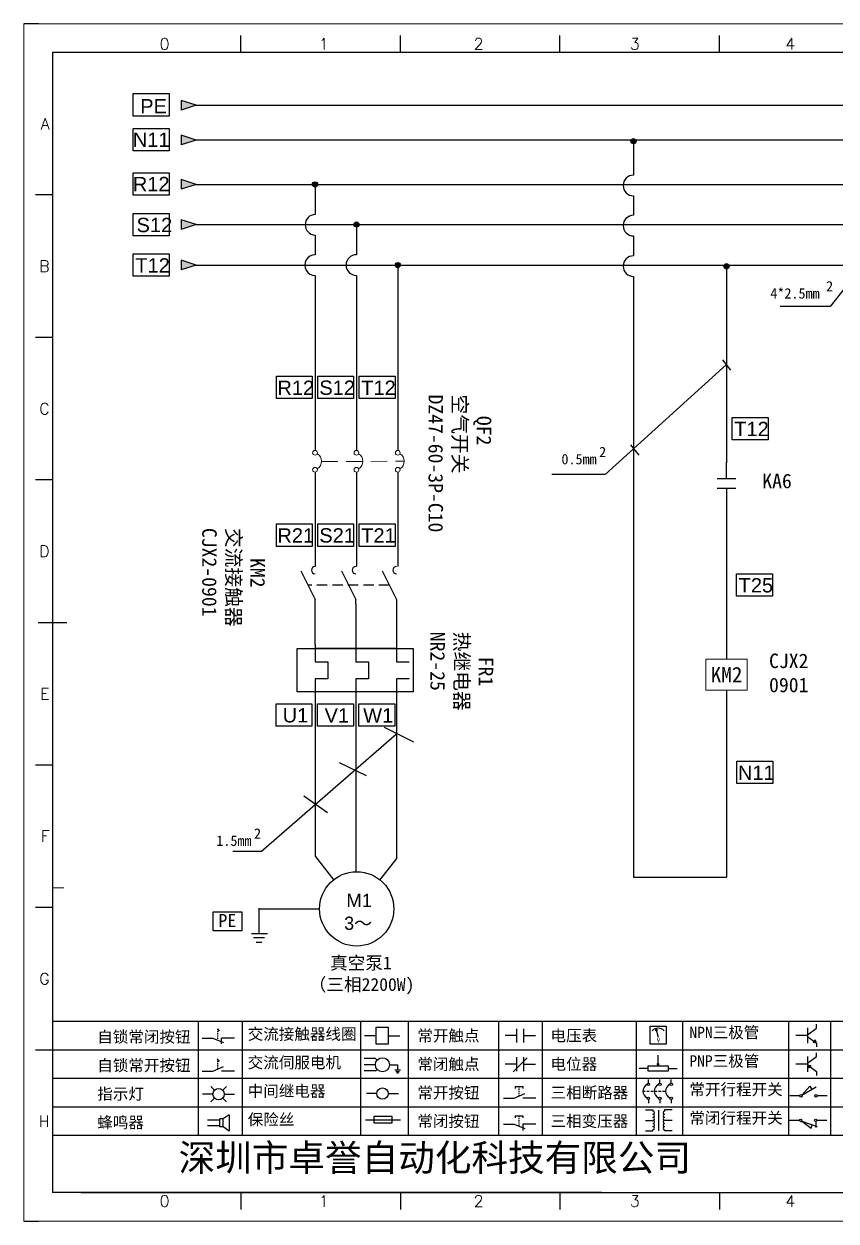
# Model space of a CAD drawing. Header units: millimetres. Extents: x 17694 to 24039, y 10083 to 11109.
# Drawn here: x 23331 to 23488, y 10415 to 10646.5 of the extents above; entities that cross this region are included whole.
import ezdxf
from ezdxf.enums import TextEntityAlignment as Align

# ---------------------------------------------------------------- set-up
doc = ezdxf.new("R2010")
doc.units = ezdxf.units.MM
doc.linetypes.add('ACISOWELD', pattern=[3, 2, -1])
doc.linetypes.add('DASHED2', pattern=[9.525, 6.35, -3.175])
doc.layers.add('AE_BOR', color=1, linetype='Continuous')
doc.layers.add('MISC', color=2, linetype='Continuous')
doc.layers.add('元件', color=4, linetype='Continuous', lineweight=25)
doc.styles.get("Standard").update_dxf_attribs({"font": ''})
doc.styles.add('WD', font='romans.shx', dxfattribs={"bigfont": 'gbcbig.shx'})
doc.styles.add('样式 0', font='')
doc.styles.add('样式 8', font='arial.ttf')
doc.styles.add('汉字', font='')
doc.styles.get('Standard').set_extended_font_data('SimSun')
doc.styles.get('样式 0').set_extended_font_data('KaiTi_GB2312')
doc.styles.get('汉字').set_extended_font_data('新宋体')

# ---------------------------------------------------------------- blocks, each defined once
blk = doc.blocks.new('*U8')
at = {"linetype": 'ByBlock'}
for p, q in [((-1909.23, -780.45), (-1909.23, -780.67)), ((-1909.23, -780.45), (-1908.92, -780.84)), ((-1909.23, -780.84), (-1909.23, -781.05)), ((-1911.92, -782.07), (-1910.06, -782.07)), ((-1910.06, -782.07), (-1908.18, -782.88)), ((-1909.23, -781.23), (-1909.23, -781.44)), ((-1909.23, -781.61), (-1909.23, -781.83)), ((-1909.23, -782), (-1909.23, -782.21)), ((-1909.23, -782.38), (-1909.23, -782.43)), ((-1908.52, -783.07), (-1908.52, -782.07)), ((-1906.25, -782.07), (-1908.52, -782.07))]:
    blk.add_line(p, q, dxfattribs=at)
blk = doc.blocks.new('*U11')
at = {"linetype": 'ByBlock'}
for p, q in [((-1908.88, -791.17), (-1909.23, -790.71)), ((-1909.23, -790.71), (-1909.23, -790.92)), ((-1909.23, -791.09), (-1909.23, -791.31)), ((-1909.23, -791.48), (-1909.23, -791.69)), ((-1911.92, -792.89), (-1910.06, -792.89)), ((-1910.06, -792.89), (-1908.18, -792.08)), ((-1909.23, -791.86), (-1909.23, -792.08)), ((-1909.23, -792.25), (-1909.23, -792.47)), ((-1906.25, -792.89), (-1908.52, -792.89))]:
    blk.add_line(p, q, dxfattribs=at)
blk = doc.blocks.new('蜂鸣器')
at = {"linetype": 'ByBlock'}
for p, q in [((-1907.17, -795.53), (-1908.25, -796.26)), ((-1907.17, -795.53), (-1907.17, -798.41)), ((-1908.8, -796.48), (-1911.01, -796.48)), ((-1908.8, -797.46), (-1911.01, -797.46)), ((-1908.25, -796.26), (-1908.8, -796.26)), ((-1908.8, -797.68), (-1908.8, -796.26)), ((-1908.25, -797.68), (-1908.8, -797.68)), ((-1908.25, -797.68), (-1908.25, -796.26)), ((-1907.17, -798.41), (-1908.25, -797.68))]:
    blk.add_line(p, q, dxfattribs=at)
blk = doc.blocks.new('指示灯')
at = {"linetype": 'ByBlock'}
for p, q in [((-1854.25, -776.92), (-1856.06, -776.92)), ((-1854.62, -775.59), (-1853.97, -776.23)), ((-1851.9, -775.59), (-1852.54, -776.23)), ((-1852.26, -776.92), (-1850.45, -776.92)), ((-1854.62, -778.25), (-1853.97, -777.61)), ((-1851.9, -778.25), (-1852.54, -777.61))]:
    blk.add_line(p, q, dxfattribs=at)
blk.add_circle((-1853.26, -776.92), 0.992, dxfattribs=at)
blk = doc.blocks.new('交流接触器线圈')
at = {"linetype": 'ByBlock'}
for p, q in [((-1880.82, -781.77), (-1882.87, -781.77)), ((-1878.72, -781.77), (-1876.67, -781.77))]:
    blk.add_line(p, q, dxfattribs=at)
blk.add_lwpolyline([(-1880.82, -780.28), (-1878.72, -780.28), (-1878.72, -783.26), (-1880.82, -783.26)], close=True, dxfattribs=at)
blk = doc.blocks.new('交流伺服电机')
at = {"linetype": 'ByBlock'}
for p, q in [((-1880.97, -785.75), (-1882.94, -785.75)), ((-1880.97, -786.85), (-1882.94, -786.85)), ((-1880.97, -785.75), (-1880.65, -786.03)), ((-1878.49, -786.85), (-1877.07, -786.85)), ((-1877.07, -786.85), (-1877.07, -787.72)), ((-1880.97, -787.94), (-1882.94, -787.94)), ((-1880.97, -787.94), (-1880.65, -787.67)), ((-1877.54, -787.72), (-1876.59, -787.72)), ((-1877.38, -788.01), (-1876.75, -788.01)), ((-1877.23, -788.29), (-1876.9, -788.29))]:
    blk.add_line(p, q, dxfattribs=at)
blk.add_circle((-1879.73, -786.85), 1.24, dxfattribs=at)
blk = doc.blocks.new('中间继电器')
at = {"linetype": 'ByBlock'}
for p, q in [((-1880.72, -791.92), (-1882.54, -791.92)), ((-1878.74, -791.92), (-1876.92, -791.92))]:
    blk.add_line(p, q, dxfattribs=at)
blk.add_circle((-1879.73, -791.92), 0.992, dxfattribs=at)
blk = doc.blocks.new('保险丝')
at = {"linetype": 'ByBlock'}
blk.add_line((-1882.72, -796.49), (-1876.55, -796.49), dxfattribs=at)
blk.add_lwpolyline([(-1881.2, -795.86), (-1878.06, -795.86), (-1878.06, -797.12), (-1881.2, -797.12)], close=True, dxfattribs=at)
blk = doc.blocks.new('常开按钮')
at = {"linetype": 'ByBlock'}
for p, q in [((-1910.06, -787.73), (-1908.18, -786.93)), ((-1909.9, -785.68), (-1908.56, -785.68)), ((-1909.9, -785.68), (-1909.9, -786.07)), ((-1909.23, -785.68), (-1909.23, -785.89)), ((-1909.23, -786.06), (-1909.23, -786.28)), ((-1909.23, -786.45), (-1909.23, -786.67)), ((-1909.23, -786.84), (-1909.23, -787.05)), ((-1909.23, -787.22), (-1909.23, -787.38)), ((-1908.56, -785.68), (-1908.56, -786.07)), ((-1911.92, -787.73), (-1910.06, -787.73)), ((-1906.25, -787.73), (-1908.52, -787.73))]:
    blk.add_line(p, q, dxfattribs=at)
blk = doc.blocks.new('常开触点')
at = {"linetype": 'ByBlock'}
for p, q in [((-1853.82, -782.99), (-1853.82, -780.56)), ((-1852.6, -782.99), (-1852.6, -780.56)), ((-1853.82, -781.77), (-1855.88, -781.77)), ((-1852.6, -781.77), (-1850.55, -781.77))]:
    blk.add_line(p, q, dxfattribs=at)
blk = doc.blocks.new('常闭触点')
at = {"linetype": 'ByBlock'}
for p, q in [((-1853.82, -786.77), (-1855.88, -786.77)), ((-1852.01, -785.66), (-1854.43, -788.1)), ((-1853.82, -787.99), (-1853.82, -785.56)), ((-1852.6, -787.99), (-1852.6, -785.56)), ((-1852.6, -786.77), (-1850.55, -786.77))]:
    blk.add_line(p, q, dxfattribs=at)
blk = doc.blocks.new('常闭按钮')
at = {"linetype": 'ByBlock'}
for p, q in [((-1854.11, -790.83), (-1852.77, -790.83)), ((-1854.11, -790.83), (-1854.11, -791.22)), ((-1853.44, -790.83), (-1853.44, -791.04)), ((-1853.44, -791.21), (-1853.44, -791.43)), ((-1853.44, -791.6), (-1853.44, -791.82)), ((-1852.77, -790.83), (-1852.77, -791.22)), ((-1856.13, -792.28), (-1854.28, -792.28)), ((-1854.28, -792.28), (-1852.4, -793.09)), ((-1853.44, -791.99), (-1853.44, -792.2)), ((-1853.44, -792.37), (-1853.44, -792.53)), ((-1850.47, -792.28), (-1852.73, -792.28)), ((-1852.73, -792.28), (-1852.73, -793.43))]:
    blk.add_line(p, q, dxfattribs=at)
blk = doc.blocks.new('电压表')
at = {"linetype": 'ByBlock'}
for p, q in [((-1814.84, -780.75), (-1814.91, -781.13)), ((-1814.6, -781.05), (-1814.91, -781.13)), ((-1814.84, -780.75), (-1814.46, -782.26)), ((-1814.84, -780.75), (-1814.6, -781.05))]:
    blk.add_line(p, q, dxfattribs=at)
blk.add_lwpolyline([(-1815.84, -780.34), (-1813.07, -780.34), (-1813.07, -783.49), (-1815.84, -783.49)], close=True, dxfattribs=at)
blk.add_arc((-1814.46, -782.26), 1.56, 46.8313, 133.1687, dxfattribs=at)
at = {"linetype": 'ByBlock', "insert": (-1814.7, -782.39), "char_height": 0.75, "width": 0.6768, "attachment_point": 1}
blk.add_mtext('V', dxfattribs=at)
blk = doc.blocks.new('电位器')
at = {"linetype": 'ByBlock'}
for p, q in [((-1814.45, -787.3), (-1814.45, -785.39)), ((-1814.45, -787.3), (-1814.62, -786.96)), ((-1814.62, -786.96), (-1814.27, -786.96)), ((-1814.45, -787.3), (-1814.27, -786.96)), ((-1816.21, -787.75), (-1817.79, -787.75)), ((-1812.68, -787.75), (-1811.1, -787.75))]:
    blk.add_line(p, q, dxfattribs=at)
blk.add_lwpolyline([(-1816.21, -787.3), (-1812.68, -787.3), (-1812.68, -788.2), (-1816.21, -788.2)], close=True, dxfattribs=at)
blk = doc.blocks.new('三相断路器')
at = {"linetype": 'ByBlock'}
for p, q in [((-1816.17, -790.33), (-1816.17, -789.7)), ((-1814.17, -790.33), (-1814.17, -789.7)), ((-1812.18, -790.33), (-1812.18, -789.7)), ((-1817.14, -791.74), (-1816.72, -791.74)), ((-1816.45, -791.74), (-1816.03, -791.74)), ((-1816.17, -793.19), (-1816.17, -793.83)), ((-1815.76, -791.74), (-1815.34, -791.74)), ((-1815.07, -791.74), (-1814.65, -791.74)), ((-1814.38, -791.74), (-1813.96, -791.74)), ((-1814.17, -793.19), (-1814.17, -793.83)), ((-1813.69, -791.74), (-1813.27, -791.74)), ((-1812.18, -793.19), (-1812.18, -793.83))]:
    blk.add_line(p, q, dxfattribs=at)
for centre in [(-1816.17, -790.55), (-1814.17, -790.55), (-1812.18, -790.55), (-1816.17, -792.98), (-1814.17, -792.98), (-1812.18, -792.98)]:
    blk.add_circle(centre, 0.219, dxfattribs=at)
for centre in [(-1815.81, -791.74), (-1813.82, -791.74), (-1811.83, -791.74)]:
    blk.add_arc(centre, 1.32, 115.5791, 244.4209, dxfattribs=at)
blk = doc.blocks.new('三相变压器')
at = {"linetype": 'ByBlock'}
for p, q in [((-1816.69, -795.03), (-1815.37, -795.03)), ((-1815.37, -795.03), (-1815.37, -795.24)), ((-1814.34, -798.7), (-1814.34, -795.04)), ((-1812, -795.03), (-1813.32, -795.03)), ((-1813.32, -795.03), (-1813.32, -795.24)), ((-1816.69, -796.87), (-1815.37, -796.87)), ((-1812, -796.87), (-1813.32, -796.87)), ((-1816.69, -798.71), (-1815.37, -798.71)), ((-1815.37, -798.71), (-1815.37, -798.5)), ((-1813.32, -798.71), (-1813.32, -798.5)), ((-1812, -798.71), (-1813.32, -798.71))]:
    blk.add_line(p, q, dxfattribs=at)
for centre, start, end in [((-1815.37, -795.51), 270, 90), ((-1815.37, -796.06), 270, 90), ((-1813.32, -795.51), 90, 270), ((-1813.32, -796.06), 90, 270), ((-1815.37, -796.6), 270, 90), ((-1815.37, -797.14), 270, 90), ((-1815.37, -797.68), 270, 90), ((-1815.37, -798.23), 270, 90), ((-1813.32, -796.6), 90, 270), ((-1813.32, -797.14), 90, 270), ((-1813.32, -797.68), 90, 270), ((-1813.32, -798.23), 90, 270)]:
    blk.add_arc(centre, 0.271, start, end, dxfattribs=at)
blk = doc.blocks.new('NPN三极管')
at = {"linetype": 'ByBlock'}
for p, q in [((-1785.73, -780.61), (-1785.73, -783.32)), ((-1785.73, -781.82), (-1784.15, -780.66)), ((-1784.15, -780.66), (-1784.15, -779.98)), ((-1785.73, -781.97), (-1787.81, -781.97)), ((-1785.73, -782.11), (-1784.15, -783.27)), ((-1784.41, -782.73), (-1784.74, -783.18)), ((-1784.15, -783.27), (-1784.74, -783.18)), ((-1784.15, -783.27), (-1784.41, -782.73)), ((-1784.15, -783.27), (-1784.15, -783.96))]:
    blk.add_line(p, q, dxfattribs=at)
blk = doc.blocks.new('PNP三极管')
at = {"linetype": 'ByBlock'}
for p, q in [((-1784.9, -785.38), (-1784.9, -788.09)), ((-1783.32, -785.43), (-1783.32, -784.75)), ((-1784.9, -786.74), (-1786.98, -786.74)), ((-1784.9, -786.59), (-1783.32, -785.43)), ((-1784.9, -786.88), (-1783.32, -788.04)), ((-1784.9, -786.88), (-1784.31, -786.97)), ((-1784.9, -786.88), (-1784.64, -787.42)), ((-1784.31, -786.97), (-1784.64, -787.42)), ((-1783.32, -788.04), (-1783.32, -788.73))]:
    blk.add_line(p, q, dxfattribs=at)
blk = doc.blocks.new('常开行程开关')
at = {"linetype": 'ByBlock'}
for p, q in [((-1785.89, -792.17), (-1784.52, -790.62)), ((-1785.89, -792.17), (-1783.43, -790.72)), ((-1784.52, -790.62), (-1784.19, -791.17)), ((-1786.29, -792.3), (-1788.01, -792.3)), ((-1781.48, -792.3), (-1783.21, -792.3))]:
    blk.add_line(p, q, dxfattribs=at)
for centre in [(-1786.07, -792.3), (-1783.42, -792.3)]:
    blk.add_circle(centre, 0.219, dxfattribs=at)
blk = doc.blocks.new('常闭行程开关')
at = {"linetype": 'ByBlock'}
for p, q in [((-1786.34, -796.62), (-1788.07, -796.62)), ((-1785.93, -796.72), (-1783.25, -797.7)), ((-1785.93, -796.72), (-1784.3, -798)), ((-1784.3, -798), (-1784.08, -797.4)), ((-1783.48, -796.84), (-1783.48, -797.85)), ((-1781.54, -796.62), (-1783.26, -796.62))]:
    blk.add_line(p, q, dxfattribs=at)
for centre in [(-1786.12, -796.62), (-1783.48, -796.62)]:
    blk.add_circle(centre, 0.219, dxfattribs=at)
blk = doc.blocks.new('电控横A4')
for p, q in [((292, -5), (5, -5)), ((5, -5), (5, -205)), ((10.03, -205), (289.53, -205)), ((130.8, -205), (190.75, -205))]:
    blk.add_line(p, q)
at = {"lineweight": 9, "ltscale": 0.1}
for p, q in [((5, -151.57), (7, -151.57)), ((101.34, -205), (130.8, -205)), ((129.44, -205), (129.44, -205)), ((129.44, -205), (129.44, -205)), ((129.44, -205), (129.44, -205)), ((129.44, -205), (129.44, -205))]:
    blk.add_line(p, q, dxfattribs=at)
at = {"linetype": 'ByBlock'}
for p, q in [((292, -175), (5, -175)), ((292, -180), (5, -180)), ((292, -185), (5, -185)), ((292, -190), (5, -190)), ((292, -195), (5, -195))]:
    blk.add_line(p, q, dxfattribs=at)
at = {"color": 0, "lineweight": -2}
for p, q in [((30.58, -175), (30.58, -195)), ((38.26, -175), (38.26, -195)), ((59.05, -175), (59.05, -195)), ((67.4, -175), (67.4, -195)), ((83.26, -175), (83.26, -195)), ((90.91, -175), (90.91, -195)), ((107.4, -175), (107.4, -195)), ((115.5, -175), (115.5, -195)), ((134.12, -175), (134.12, -195)), ((141.48, -175), (141.48, -195))]:
    blk.add_line(p, q, dxfattribs=at)
at = {"color": 0, "ltscale": 2}
blk.add_line((101.34, -205), (5, -205), dxfattribs=at)
at = {"layer": 'AE_BOR', "lineweight": 30}
for p, q in [((2.53, 0), (0, 0)), ((0, -210), (2.53, -210))]:
    blk.add_line(p, q, dxfattribs=at)
at = {"layer": 'AE_BOR', "color": 1, "lineweight": 15}
for p, q in [((0, 0), (297, 0)), ((0, -210), (0, 0)), ((297, -210), (0, -210))]:
    blk.add_line(p, q, dxfattribs=at)
at = {"layer": 'AE_BOR'}
for p, q in [((38.03, -5), (38.03, -2)), ((66.03, -5), (66.03, -2)), ((94.03, -5), (94.03, -2)), ((122.03, -5), (122.03, -2)), ((5, -30), (2, -30)), ((5, -55), (2, -55)), ((5, -80), (2, -80)), ((5, -130), (2, -130)), ((5, -155), (2, -155)), ((5, -180), (2, -180)), ((38.03, -205), (38.03, -208)), ((66.03, -205), (66.03, -208)), ((94.03, -205), (94.03, -208)), ((122.03, -205), (122.03, -208))]:
    blk.add_line(p, q, dxfattribs=at)
at = {"layer": 'AE_BOR', "color": 2, "lineweight": 30}
blk.add_line((2.5, -105), (7.5, -105), dxfattribs=at)
at = {"linetype": 'ByBlock'}
for name, p in [('*U8', (1943.19, 604.18)), ('交流接触器线圈', (1942.62, 604.27)), ('常开触点', (1940.27, 604.3)), ('电压表', (1925.71, 604.52)), ('NPN三极管', (1923.2, 604.5)), ('PNP三极管', (1922.37, 604.27)), ('*U11', (1943.19, 609.18)), ('交流伺服电机', (1942.62, 604.27)), ('常闭触点', (1940.27, 604.3)), ('电位器', (1925.71, 604.52)), ('指示灯', (1887.41, 589.18)), ('中间继电器', (1942.62, 604.27)), ('常开按钮', (1996.06, 599.3)), ('三相断路器', (1925.71, 604.52)), ('常开行程开关', (1922.37, 604.27)), ('三相变压器', (1925.71, 604.52)), ('蜂鸣器', (1943.19, 604.18)), ('保险丝', (1942.62, 604.27)), ('常闭按钮', (1940.27, 599.3)), ('常闭行程开关', (1922.37, 604.27))]:
    blk.add_blockref(name, p, dxfattribs=at)
at = {"char_height": 2, "attachment_point": 1, "style": '汉字'}
for s, insert in [('{\\fKaiTi_GB2312|b0|i0|c134|p49;自锁常闭按钮}', (12.86, -176.69)), ('{\\fKaiTi_GB2312|b0|i0|c134|p49;交流接触器线圈}', (39.25, -176.19)), ('{\\fKaiTi_GB2312|b0|i0|c134|p49;常开触点}', (69.01, -176.48)), ('{\\fKaiTi_GB2312|b0|i0|c134|p49;电压表}', (92.37, -176.47)), ('{\\fKaiTi_GB2312|b0|i0|c134|p49;NPN三极管}', (116.73, -175.91)), ('{\\fKaiTi_GB2312|b0|i0|c134|p49;自锁常开按钮}', (12.86, -181.69)), ('{\\fKaiTi_GB2312|b0|i0|c134|p49;交流伺服电机}', (39.25, -181.19)), ('{\\fKaiTi_GB2312|b0|i0|c134|p49;常闭触点}', (69.01, -181.48)), ('{\\fKaiTi_GB2312|b0|i0|c134|p49;电位器}', (92.37, -181.47)), ('{\\fKaiTi_GB2312|b0|i0|c134|p49;PNP三极管}', (116.73, -180.91)), ('{\\fKaiTi_GB2312|b0|i0|c134|p49;指示灯}', (12.86, -186.69)), ('{\\fKaiTi_GB2312|b0|i0|c134|p49;中间继电器}', (39.25, -186.19)), ('{\\fKaiTi_GB2312|b0|i0|c134|p49;常开按钮}', (69.01, -186.48)), ('{\\fKaiTi_GB2312|b0|i0|c134|p49;三相断路器}', (92.37, -186.47)), ('{\\fKaiTi_GB2312|b0|i0|c134|p49;常开行程开关}', (116.73, -185.91)), ('{\\fKaiTi_GB2312|b0|i0|c134|p49;保险丝}', (39.25, -191.19)), ('{\\fKaiTi_GB2312|b0|i0|c134|p49;常闭行程开关}', (116.73, -190.91)), ('{\\fKaiTi_GB2312|b0|i0|c134|p49;蜂鸣器}', (12.86, -191.69)), ('{\\fKaiTi_GB2312|b0|i0|c134|p49;常闭按钮}', (69.01, -191.48)), ('{\\fKaiTi_GB2312|b0|i0|c134|p49;三相变压器}', (92.37, -191.47))]:
    blk.add_mtext(s, dxfattribs=dict(at, insert=insert))
at = {"color": 0, "lineweight": -2, "insert": (27.14, -196.53), "char_height": 4.7064, "width": 96.1138, "attachment_point": 1}
blk.add_mtext('深圳市卓誉自动化科技有限公司', dxfattribs=at)
at = {"layer": 'AE_BOR', "style": 'WD'}
for s, p in [('0', (24.67, -4.5)), ('1', (52.6, -4.5)), ('2', (79.75, -4.5)), ('3', (107.15, -4.5)), ('4', (134.45, -4.5)), ('0', (24.67, -207.5)), ('1', (52.6, -207.5)), ('2', (79.75, -207.5)), ('3', (107.15, -207.5)), ('4', (134.45, -207.5))]:
    blk.add_text(s, height=2, dxfattribs=at).set_placement(p, align=Align.CENTER)
for s, p in [('A', (4.5, -17.5)), ('B', (4.5, -42.5)), ('C', (4.5, -67.5)), ('D', (4.5, -92.5)), ('E', (4.5, -117.5)), ('F', (4.5, -142.5)), ('G', (4.5, -167.5)), ('H', (4.5, -192.5))]:
    blk.add_text(s, height=2, dxfattribs=at).set_placement(p, align=Align.MIDDLE_RIGHT)

msp = doc.modelspace()

# ---------------------------------------------------------------- hatches: boundary and pattern name
for points in [[(23361.351, 10624.986), (23364.269, 10624.051), (23361.351, 10623.115)], [(23449.356, 10623.848, 1), (23448.356, 10623.848, 1)], [(23361.351, 10616.42), (23364.269, 10615.485), (23361.351, 10614.55)], [(23387.769, 10615.485, 1), (23386.769, 10615.485, 1)], [(23361.351, 10606.792), (23361.351, 10608.662), (23364.269, 10607.727)], [(23395.769, 10607.727, 1), (23394.769, 10607.727, 1)], [(23361.351, 10598.957), (23361.351, 10600.828), (23364.269, 10599.892)], [(23403.769, 10599.892, 1), (23402.769, 10599.892, 1)], [(23467.356, 10599.653, 1), (23466.356, 10599.653, 1)]]:
    msp.add_hatch(color=256).paths.add_polyline_path(points)
at = {"layer": 'MISC'}
msp.add_hatch(color=256, dxfattribs=at).paths.add_polyline_path([(23361.351, 10631.75), (23364.269, 10630.815), (23361.351, 10629.88)])

# ---------------------------------------------------------------- linework, layer by layer
for p, q in [((23361.351, 10624.986), (23361.351, 10623.115)), ((23364.269, 10624.051), (23361.351, 10624.986)), ((23364.269, 10624.051), (23361.351, 10623.115)), ((23448.856, 10623.848), (23448.856, 10617.279)), ((23512.334, 10624.055), (23486.864, 10591.867)), ((23364.269, 10615.485), (23361.351, 10616.42)), ((23361.351, 10616.42), (23361.351, 10614.55)), ((23364.269, 10615.485), (23361.351, 10614.55)), ((23364.269, 10615.485), (23629.973, 10615.489)), ((23387.269, 10615.485), (23387.269, 10609.693)), ((23448.856, 10613.279), (23448.856, 10609.52)), ((23364.269, 10607.727), (23361.351, 10608.662)), ((23361.351, 10608.662), (23361.351, 10606.792)), ((23364.269, 10607.727), (23361.351, 10606.792)), ((23364.269, 10607.727), (23629.866, 10607.727)), ((23395.269, 10607.727), (23395.269, 10601.892)), ((23387.269, 10605.697), (23387.269, 10601.892)), ((23448.856, 10605.52), (23448.856, 10601.686)), ((23364.269, 10599.892), (23361.351, 10600.828)), ((23361.351, 10600.828), (23361.351, 10598.957)), ((23364.269, 10599.892), (23361.351, 10598.957)), ((23364.269, 10599.892), (23629.96, 10599.892)), ((23403.269, 10599.892), (23403.269, 10564.055)), ((23466.856, 10599.653), (23466.856, 10561.672)), ((23387.269, 10597.892), (23387.269, 10564.055)), ((23395.269, 10597.892), (23395.269, 10564.055)), ((23448.856, 10597.686), (23448.856, 10481.541)), ((23486.864, 10591.867), (23477.21, 10591.867)), ((23466.055, 10581.534), (23467.642, 10579.539)), ((23466.856, 10580.662), (23443.389, 10559.384)), ((23448.294, 10565.129), (23449.881, 10563.134)), ((23387.269, 10559.845), (23387.269, 10541.593)), ((23395.269, 10559.845), (23395.269, 10541.593)), ((23403.269, 10559.845), (23403.269, 10541.593)), ((23443.389, 10559.384), (23433.066, 10559.384)), ((23466.856, 10553.679), (23466.856, 10523.679)), ((23384.491, 10540.725), (23387.268, 10535.217)), ((23392.366, 10540.725), (23395.143, 10535.217)), ((23400.241, 10540.725), (23403.018, 10535.217)), ((23387.268, 10523.187), (23389.721, 10523.187)), ((23389.721, 10523.187), (23389.721, 10519.885)), ((23395.143, 10523.187), (23397.596, 10523.187)), ((23397.596, 10523.187), (23397.596, 10519.885)), ((23403.017, 10523.186), (23405.47, 10523.186)), ((23389.721, 10519.885), (23387.268, 10519.885)), ((23397.596, 10519.885), (23395.143, 10519.885)), ((23405.47, 10519.884), (23403.017, 10519.884)), ((23466.856, 10517.679), (23466.856, 10481.541)), ((23448.856, 10481.541), (23466.856, 10481.541))]:
    msp.add_line(p, q)
at = {"color": 0}
msp.add_line((23629.973, 10624.055), (23364.269, 10624.055), dxfattribs=at)
at = {"color": 6, "linetype": 'DASHED2', "lineweight": 0, "ltscale": 0.5}
msp.add_line((23388.516, 10561.89), (23404.516, 10561.957), dxfattribs=at)
at = {"linetype": 'ACISOWELD'}
msp.add_line((23401.629, 10537.971), (23385.879, 10537.971), dxfattribs=at)
at = {"color": 0, "ltscale": 2}
for p, q in [((23387.268, 10534.707), (23387.268, 10535.217)), ((23387.268, 10526.519), (23387.268, 10534.707)), ((23395.143, 10534.707), (23395.143, 10535.217)), ((23395.143, 10534.388), (23395.143, 10534.707)), ((23395.143, 10534.395), (23395.143, 10523.187)), ((23403.017, 10535.219), (23403.017, 10534.707)), ((23403.017, 10534.707), (23403.017, 10523.186)), ((23387.268, 10526.519), (23387.268, 10523.187)), ((23403.018, 10525.712), (23387.269, 10525.712)), ((23387.268, 10519.885), (23387.269, 10503.137)), ((23395.143, 10519.885), (23395.144, 10503.137)), ((23403.017, 10519.884), (23403.017, 10503.137)), ((23387.269, 10503.137), (23387.269, 10485.578)), ((23395.144, 10503.137), (23395.144, 10485.578)), ((23403.018, 10503.137), (23403.018, 10485.578)), ((23387.269, 10485.578), (23387.269, 10485.593)), ((23395.144, 10485.578), (23395.144, 10482.56)), ((23403.018, 10485.578), (23403.018, 10485.121))]:
    msp.add_line(p, q, dxfattribs=at)
at = {"color": 0, "lineweight": -2}
for p, q in [((23403.018, 10509.151), (23376.891, 10486.483)), ((23400.612, 10510.551), (23406.315, 10507.657)), ((23391.923, 10503.678), (23397.173, 10501.146)), ((23385.134, 10497.258), (23389.66, 10494.002)), ((23376.891, 10486.483), (23371.369, 10486.483))]:
    msp.add_line(p, q, dxfattribs=at)
at = {"ltscale": 2}
for p, q in [((23387.269, 10485.593), (23390.915, 10480.903)), ((23403.018, 10485.121), (23399.741, 10480.899)), ((23401.066, 10462.563), (23401.066, 10462.563))]:
    msp.add_line(p, q, dxfattribs=at)
at = {"color": 1, "lineweight": -2}
for p, q in [((23376.425, 10475.496), (23376.425, 10470.608)), ((23376.443, 10475.383), (23388.144, 10475.383))]:
    msp.add_line(p, q, dxfattribs=at)
at = {"color": 1, "lineweight": -3}
for points in [[(23352.115, 10633.072), (23359.056, 10633.072), (23359.056, 10628.719), (23352.115, 10628.719)], [(23352.115, 10626.307), (23359.056, 10626.307), (23359.056, 10621.955), (23352.115, 10621.955)], [(23352.115, 10617.742), (23359.056, 10617.742), (23359.056, 10613.389), (23352.115, 10613.389)], [(23352.115, 10609.882), (23359.056, 10609.882), (23359.056, 10605.53), (23352.115, 10605.53)], [(23352.115, 10602.078), (23359.056, 10602.078), (23359.056, 10597.725), (23352.115, 10597.725)], [(23379.799, 10578.407), (23386.739, 10578.407), (23386.739, 10574.055), (23379.799, 10574.055)], [(23387.799, 10578.407), (23394.739, 10578.407), (23394.739, 10574.055), (23387.799, 10574.055)], [(23395.799, 10578.407), (23402.739, 10578.407), (23402.739, 10574.055), (23395.799, 10574.055)], [(23467.928, 10570.437), (23474.869, 10570.437), (23474.869, 10566.085), (23467.928, 10566.085)], [(23379.799, 10549.845), (23386.739, 10549.845), (23386.739, 10545.492), (23379.799, 10545.492)], [(23387.799, 10549.845), (23394.739, 10549.845), (23394.739, 10545.492), (23387.799, 10545.492)], [(23395.799, 10549.845), (23402.739, 10549.845), (23402.739, 10545.492), (23395.799, 10545.492)], [(23468.785, 10540.191), (23475.726, 10540.191), (23475.726, 10535.838), (23468.785, 10535.838)], [(23379.74, 10515.045), (23386.68, 10515.045), (23386.68, 10510.692), (23379.74, 10510.692)], [(23387.74, 10515.045), (23394.68, 10515.045), (23394.68, 10510.692), (23387.74, 10510.692)], [(23395.74, 10515.045), (23402.68, 10515.045), (23402.68, 10510.692), (23395.74, 10510.692)], [(23468.856, 10503.962), (23475.797, 10503.962), (23475.797, 10499.61), (23468.856, 10499.61)]]:
    msp.add_lwpolyline(points, close=True, dxfattribs=at)
at = {"color": 0, "ltscale": 2}
msp.add_lwpolyline([(23383.826, 10525.712), (23406.22, 10525.712), (23406.22, 10517.328), (23383.826, 10517.328)], close=True, dxfattribs=at)
at = {"lineweight": 0}
msp.add_lwpolyline([(23462.856, 10523.679), (23470.856, 10523.679), (23470.856, 10517.679), (23462.856, 10517.679)], close=True, dxfattribs=at)
at = {"color": 1, "lineweight": -2}
msp.add_lwpolyline([(23367.586, 10474.791), (23373.085, 10474.791), (23373.085, 10471.131), (23367.586, 10471.131)], close=True, dxfattribs=at)
for centre, radius in [((23448.856, 10623.848), 0.5), ((23387.269, 10615.485), 0.5), ((23395.269, 10607.727), 0.5), ((23403.269, 10599.892), 0.5), ((23466.856, 10599.653), 0.5), ((23395.328, 10475.379), 7.183)]:
    msp.add_circle(centre, radius)
at = {"lineweight": 0}
for centre in [(23387.269, 10563.592), (23395.269, 10563.592), (23403.269, 10563.592), (23387.269, 10560.307), (23395.269, 10560.307), (23403.269, 10560.307)]:
    msp.add_circle(centre, 0.462, dxfattribs=at)
for centre, radius, start, end in [((23448.856, 10615.279), 2, 90, 270), ((23387.364, 10607.695), 2, 92.71555, 267.28408), ((23448.856, 10607.52), 2, 90, 270), ((23387.269, 10599.892), 2, 89.99982, 270), ((23395.269, 10599.892), 2, 90, 270), ((23448.856, 10599.686), 2, 90, 270), ((23387.269, 10540.89), 0.703, 90, 270), ((23395.144, 10540.89), 0.703, 90, 270), ((23403.018, 10540.89), 0.703, 90, 270)]:
    msp.add_arc(centre, radius, start, end)
for centre in [(23386.81, 10561.95), (23394.81, 10561.95), (23402.81, 10561.95)]:
    msp.add_arc(centre, 1.706, 301.18201, 58.81799, dxfattribs=at)
at = {"layer": 'MISC'}
for p, q in [((23364.269, 10630.815), (23361.351, 10631.75)), ((23361.351, 10631.75), (23361.351, 10629.88)), ((23364.269, 10630.815), (23361.351, 10629.88)), ((23364.269, 10630.819), (23629.973, 10630.819))]:
    msp.add_line(p, q, dxfattribs=at)
at = {"layer": '元件', "color": 1}
for p, q in [((23378.094, 10470.571), (23374.996, 10470.571)), ((23377.509, 10469.756), (23375.342, 10469.756)), ((23376.953, 10468.904), (23375.898, 10468.904))]:
    msp.add_line(p, q, dxfattribs=at)

# ---------------------------------------------------------------- block references
at = {"xscale": 1.1025, "yscale": 1.1025, "zscale": 1.1025}
msp.add_blockref('电控横A4', (23330.973, 10646.526), dxfattribs=at)
at = {"linetype": 'ByBlock', "xscale": 1.5, "yscale": 1.5, "zscale": 1.5, "rotation": 270}
msp.add_blockref('常开触点', (24639.518, 7777.858), dxfattribs=at)

# ---------------------------------------------------------------- texts
at = {"style": '样式 8'}
for s, insert, char_height, width, attachment_point in [('N11', (23355.585, 10624.131), 2.772, 6.94087, 5), ('R12', (23355.585, 10615.565), 2.772, 6.94087, 5), ('\\pi-0.77273;S12', (23353.524, 10607.625), 2.772, 4.96666, 4), ('T12', (23355.858, 10599.829), 2.772, 4.96666, 5), ('R12', (23383.542, 10576.158), 2.772, 4.96666, 5), ('S12', (23391.542, 10576.158), 2.772, 4.96666, 5), ('T12', (23399.542, 10576.158), 2.772, 4.96666, 5), ('T12', (23471.672, 10568.188), 2.772, 4.96666, 5), ('R21', (23383.542, 10547.596), 2.772, 4.96666, 5), ('S21', (23391.542, 10547.596), 2.772, 4.96666, 5), ('T21', (23399.542, 10547.596), 2.772, 4.96666, 5), ('T25', (23472.528, 10537.942), 2.772, 4.96666, 5), ('U1', (23383.483, 10512.796), 2.772, 4.96666, 5), ('V1', (23391.483, 10512.796), 2.772, 4.96666, 5), ('W1', (23399.483, 10512.796), 2.772, 4.96666, 5), ('N11', (23472.6, 10501.713), 2.772, 4.96666, 5), ('{\\C2;M1}', (23393.327, 10478.296), 2.56, 8.7428, 1), ('{\\fAIGDT|b0|i0|c2|p2;\\C2;3\\fSimSun|b0|i0|c134|p2;～}', (23392.913, 10473.885), 2.56, 9.87863, 1)]:
    msp.add_mtext(s, dxfattribs=dict(at, insert=insert, char_height=char_height, width=width, attachment_point=attachment_point))
at = {"color": 0, "lineweight": -2, "insert": (23368.576, 10474.384), "char_height": 2.5415, "width": 5.69717, "attachment_point": 1}
msp.add_mtext('{PE}', dxfattribs=at)
at = {"insert": (23383.792, 10466.174), "char_height": 2.5, "width": 23.05006, "attachment_point": 1}
msp.add_mtext('\\pi6.372;真空泵1\\P\\pi2.254;（三相2200W)', dxfattribs=at)
at = {"layer": 'MISC', "insert": (23353.459, 10632.002), "char_height": 2.772, "width": 4.96666, "attachment_point": 1, "style": '样式 8'}
msp.add_mtext('PE', dxfattribs=at)
at = {"layer": 'MISC', "color": 0, "style": '样式 0'}
for s, insert, char_height, width, attachment_point in [('4*2.5mm', (23475.324, 10595.418), 2, 10.42259, 1), ('2', (23486.106, 10596.801), 2, 5.01683, 1), ('2', (23442.212, 10564.745), 2, 5.01683, 1), ('0.5mm', (23434.921, 10563.362), 2, 5.01683, 1), ('KA6', (23473.763, 10559.539), 2.8, 7.9311, 1), ('CJX2\\P0901', (23475.072, 10524.747), 2.8, 7.9311, 1), ('KM2', (23466.856, 10520.679), 3, 8, 5), ('2', (23375.478, 10490.952), 2, 5.01683, 1), ('1.5mm', (23368.186, 10489.568), 2, 5.01683, 1)]:
    msp.add_mtext(s, dxfattribs=dict(at, insert=insert, char_height=char_height, width=width, attachment_point=attachment_point))
at = {"layer": 'MISC', "color": 0, "char_height": 2.8, "width": 22.90788, "attachment_point": 4, "rotation": 270, "style": '样式 0'}
for s, insert in [('\\pi7.8539;QF2\\P\\pi3.7228;{\\fSimSun|b0|i0|c134|p2;空气开关\\P\\pi-7.9461;}DZ47-60-3P-C10', (23415.265, 10578.582)), ('\\pi7.5206;KM2\\P\\pi1.7006;{\\fSimSun|b0|i0|c134|p2;交流接触器\\P\\pi0.25394;}CJX2-0901', (23371.496, 10550.759)), ('\\pi8.5206;FR1\\P\\pi3.6917;{\\fSimSun|b0|i0|c134|p2;热继电器\\P\\pi3.2539;}NR2-25', (23415.631, 10532.67))]:
    msp.add_mtext(s, dxfattribs=dict(at, insert=insert))

doc.saveas('drawing.dxf')
